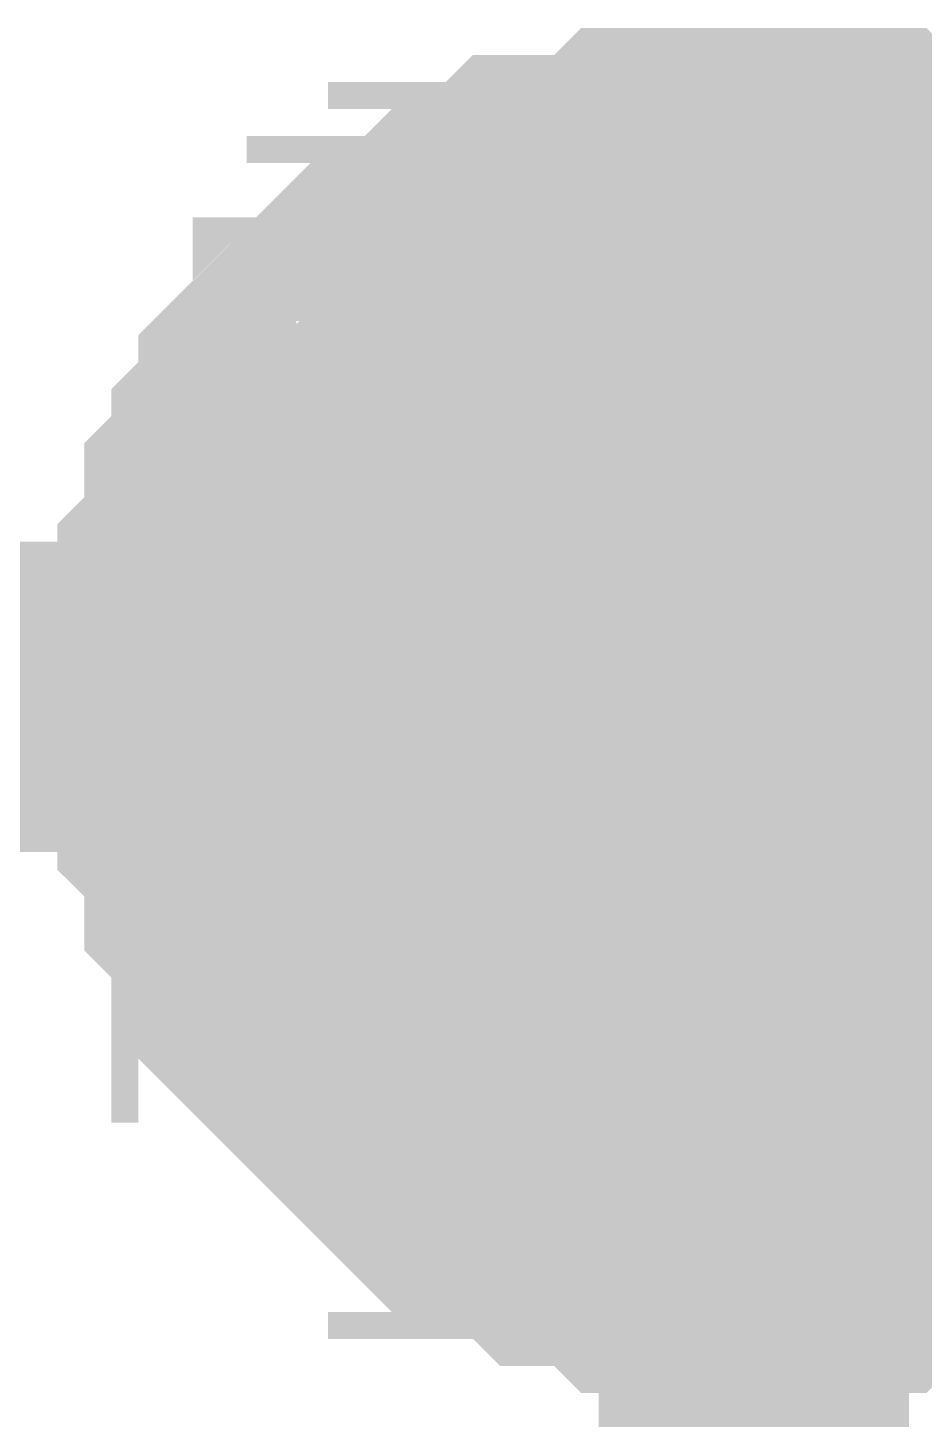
# Model space of a CAD drawing. Header units: inches. Extents: x 0 to 841, y 0 to 594.
# Drawn here: x 759.319 to 760.184, y 241.794 to 243.138 of the extents above; entities that cross this region are included whole.
import ezdxf

# ---------------------------------------------------------------- set-up
doc = ezdxf.new("R2010")
doc.units = ezdxf.units.IN
doc.layers.add('Sheet', color=255, linetype='Continuous')

msp = doc.modelspace()

# ---------------------------------------------------------------- linework, layer by layer
at = {"layer": 'Sheet'}
for points in [[(759.4974, 242.4916, 0.2997, 0.2997, 0), (759.4974, 242.5178, 0.2997, 0.2997, 0), (759.4974, 242.5439, 0.2997, 0.2997, 0), (759.4974, 242.57, 0.2997, 0.2997, 0), (759.4974, 242.5962, 0.2997, 0.2997, 0), (759.5236, 242.6223, 0.2997, 0.2997, 0), (759.5236, 242.6484, 0.2997, 0.2997, 0), (759.5236, 242.6746, 0.2997, 0.2997, 0), (759.5497, 242.7007, 0.2997, 0.2997, 0), (759.5497, 242.7007, 0.2997, 0.2997, 0), (759.5497, 242.7268, 0.2997, 0.2997, 0), (759.5758, 242.7529, 0.2997, 0.2997, 0), (759.5758, 242.7791, 0.2997, 0.2997, 0), (759.6019, 242.8052, 0.2997, 0.2997, 0), (759.6281, 242.8052, 0.2997, 0.2997, 0), (759.6281, 242.8313, 0.2997, 0.2997, 0), (759.6542, 242.8575, 0.2997, 0.2997, 0), (759.6803, 242.8575, 0.2997, 0.2997, 0), (759.6803, 242.8836, 0.2997, 0.2997, 0), (759.7065, 242.8836, 0.2997, 0.2997, 0), (759.7326, 242.9097, 0.2997, 0.2997, 0), (759.7587, 242.9097, 0.2997, 0.2997, 0), (759.7587, 242.9359, 0.2997, 0.2997, 0), (759.7849, 242.9359, 0.2997, 0.2997, 0), (759.811, 242.962, 0.2997, 0.2997, 0), (759.8371, 242.962, 0.2997, 0.2997, 0), (759.8633, 242.962, 0.2997, 0.2997, 0), (759.8894, 242.962, 0.2997, 0.2997, 0), (759.9155, 242.9881, 0.2997, 0.2997, 0), (759.9416, 242.9881, 0.2997, 0.2997, 0), (759.9678, 242.9881, 0.2997, 0.2997, 0), (759.9939, 242.9881, 0.2997, 0.2997, 0), (760.02, 242.9881, 0.2997, 0.2997, 0)], [(759.4974, 242.4916, 0.2997, 0.2997, 0), (759.4974, 242.5178, 0.2997, 0.2997, 0), (759.4974, 242.5439, 0.2997, 0.2997, 0), (759.4974, 242.57, 0.2997, 0.2997, 0), (759.4974, 242.5962, 0.2997, 0.2997, 0), (759.5236, 242.6223, 0.2997, 0.2997, 0), (759.5236, 242.6484, 0.2997, 0.2997, 0), (759.5236, 242.6746, 0.2997, 0.2997, 0), (759.5497, 242.7007, 0.2997, 0.2997, 0), (759.5497, 242.7007, 0.2997, 0.2997, 0), (759.5497, 242.7268, 0.2997, 0.2997, 0), (759.5758, 242.7529, 0.2997, 0.2997, 0), (759.5758, 242.7791, 0.2997, 0.2997, 0), (759.6019, 242.8052, 0.2997, 0.2997, 0), (759.6281, 242.8052, 0.2997, 0.2997, 0), (759.6281, 242.8313, 0.2997, 0.2997, 0), (759.6542, 242.8575, 0.2997, 0.2997, 0), (759.6803, 242.8575, 0.2997, 0.2997, 0), (759.6803, 242.8836, 0.2997, 0.2997, 0), (759.7065, 242.8836, 0.2997, 0.2997, 0), (759.7326, 242.9097, 0.2997, 0.2997, 0), (759.7587, 242.9097, 0.2997, 0.2997, 0), (759.7587, 242.9359, 0.2997, 0.2997, 0), (759.7849, 242.9359, 0.2997, 0.2997, 0), (759.811, 242.962, 0.2997, 0.2997, 0), (759.8371, 242.962, 0.2997, 0.2997, 0), (759.8633, 242.962, 0.2997, 0.2997, 0), (759.8894, 242.962, 0.2997, 0.2997, 0), (759.9155, 242.9881, 0.2997, 0.2997, 0), (759.9416, 242.9881, 0.2997, 0.2997, 0), (759.9678, 242.9881, 0.2997, 0.2997, 0), (759.9939, 242.9881, 0.2997, 0.2997, 0), (760.02, 242.9881, 0.2997, 0.2997, 0)], [(759.4974, 242.4916, 0.2997, 0.2997, 0), (759.4974, 242.5178, 0.2997, 0.2997, 0), (759.4974, 242.5439, 0.2997, 0.2997, 0), (759.4974, 242.57, 0.2997, 0.2997, 0), (759.4974, 242.5962, 0.2997, 0.2997, 0), (759.5236, 242.6223, 0.2997, 0.2997, 0), (759.5236, 242.6484, 0.2997, 0.2997, 0), (759.5236, 242.6746, 0.2997, 0.2997, 0), (759.5497, 242.7007, 0.2997, 0.2997, 0), (759.5497, 242.7007, 0.2997, 0.2997, 0), (759.5497, 242.7268, 0.2997, 0.2997, 0), (759.5758, 242.7529, 0.2997, 0.2997, 0), (759.5758, 242.7791, 0.2997, 0.2997, 0), (759.6019, 242.8052, 0.2997, 0.2997, 0), (759.6281, 242.8052, 0.2997, 0.2997, 0), (759.6281, 242.8313, 0.2997, 0.2997, 0), (759.6542, 242.8575, 0.2997, 0.2997, 0), (759.6803, 242.8575, 0.2997, 0.2997, 0), (759.6803, 242.8836, 0.2997, 0.2997, 0), (759.7065, 242.8836, 0.2997, 0.2997, 0), (759.7326, 242.9097, 0.2997, 0.2997, 0), (759.7587, 242.9097, 0.2997, 0.2997, 0), (759.7587, 242.9359, 0.2997, 0.2997, 0), (759.7849, 242.9359, 0.2997, 0.2997, 0), (759.811, 242.962, 0.2997, 0.2997, 0), (759.8371, 242.962, 0.2997, 0.2997, 0), (759.8633, 242.962, 0.2997, 0.2997, 0), (759.8894, 242.962, 0.2997, 0.2997, 0), (759.9155, 242.9881, 0.2997, 0.2997, 0), (759.9416, 242.9881, 0.2997, 0.2997, 0), (759.9678, 242.9881, 0.2997, 0.2997, 0), (759.9939, 242.9881, 0.2997, 0.2997, 0), (760.02, 242.9881, 0.2997, 0.2997, 0)], [(759.4974, 242.4916, 0.2997, 0.2997, 0), (759.4974, 242.5178, 0.2997, 0.2997, 0), (759.4974, 242.5439, 0.2997, 0.2997, 0), (759.4974, 242.57, 0.2997, 0.2997, 0), (759.4974, 242.5962, 0.2997, 0.2997, 0), (759.5236, 242.6223, 0.2997, 0.2997, 0), (759.5236, 242.6484, 0.2997, 0.2997, 0), (759.5236, 242.6746, 0.2997, 0.2997, 0), (759.5497, 242.7007, 0.2997, 0.2997, 0), (759.5497, 242.7007, 0.2997, 0.2997, 0), (759.5497, 242.7268, 0.2997, 0.2997, 0), (759.5758, 242.7529, 0.2997, 0.2997, 0), (759.5758, 242.7791, 0.2997, 0.2997, 0), (759.6019, 242.8052, 0.2997, 0.2997, 0), (759.6281, 242.8052, 0.2997, 0.2997, 0), (759.6281, 242.8313, 0.2997, 0.2997, 0), (759.6542, 242.8575, 0.2997, 0.2997, 0), (759.6803, 242.8575, 0.2997, 0.2997, 0), (759.6803, 242.8836, 0.2997, 0.2997, 0), (759.7065, 242.8836, 0.2997, 0.2997, 0), (759.7326, 242.9097, 0.2997, 0.2997, 0), (759.7587, 242.9097, 0.2997, 0.2997, 0), (759.7587, 242.9359, 0.2997, 0.2997, 0), (759.7849, 242.9359, 0.2997, 0.2997, 0), (759.811, 242.962, 0.2997, 0.2997, 0), (759.8371, 242.962, 0.2997, 0.2997, 0), (759.8633, 242.962, 0.2997, 0.2997, 0), (759.8894, 242.962, 0.2997, 0.2997, 0), (759.9155, 242.9881, 0.2997, 0.2997, 0), (759.9416, 242.9881, 0.2997, 0.2997, 0), (759.9678, 242.9881, 0.2997, 0.2997, 0), (759.9939, 242.9881, 0.2997, 0.2997, 0), (760.02, 242.9881, 0.2997, 0.2997, 0)], [(759.4974, 242.4916, 0.2997, 0.2997, 0), (759.4974, 242.5178, 0.2997, 0.2997, 0), (759.4974, 242.5439, 0.2997, 0.2997, 0), (759.4974, 242.57, 0.2997, 0.2997, 0), (759.4974, 242.5962, 0.2997, 0.2997, 0), (759.5236, 242.6223, 0.2997, 0.2997, 0), (759.5236, 242.6484, 0.2997, 0.2997, 0), (759.5236, 242.6746, 0.2997, 0.2997, 0), (759.5497, 242.7007, 0.2997, 0.2997, 0), (759.5497, 242.7007, 0.2997, 0.2997, 0), (759.5497, 242.7268, 0.2997, 0.2997, 0), (759.5758, 242.7529, 0.2997, 0.2997, 0), (759.5758, 242.7791, 0.2997, 0.2997, 0), (759.6019, 242.8052, 0.2997, 0.2997, 0), (759.6281, 242.8052, 0.2997, 0.2997, 0), (759.6281, 242.8313, 0.2997, 0.2997, 0), (759.6542, 242.8575, 0.2997, 0.2997, 0), (759.6803, 242.8575, 0.2997, 0.2997, 0), (759.6803, 242.8836, 0.2997, 0.2997, 0), (759.7065, 242.8836, 0.2997, 0.2997, 0), (759.7326, 242.9097, 0.2997, 0.2997, 0), (759.7587, 242.9097, 0.2997, 0.2997, 0), (759.7587, 242.9359, 0.2997, 0.2997, 0), (759.7849, 242.9359, 0.2997, 0.2997, 0), (759.811, 242.962, 0.2997, 0.2997, 0), (759.8371, 242.962, 0.2997, 0.2997, 0), (759.8633, 242.962, 0.2997, 0.2997, 0), (759.8894, 242.962, 0.2997, 0.2997, 0), (759.9155, 242.9881, 0.2997, 0.2997, 0), (759.9416, 242.9881, 0.2997, 0.2997, 0), (759.9678, 242.9881, 0.2997, 0.2997, 0), (759.9939, 242.9881, 0.2997, 0.2997, 0), (760.02, 242.9881, 0.2997, 0.2997, 0)], [(760.02, 242.9881, 0.2997, 0.2997, 0), (760.02, 242.9881, 0.2997, 0.2997, 0)], [(760.02, 242.9881, 0.2997, 0.2997, 0), (760.0462, 242.9881, 0.2997, 0.2997, 0), (760.0723, 242.9881, 0.2997, 0.2997, 0), (760.0984, 242.9881, 0.2997, 0.2997, 0), (760.1246, 242.9881, 0.2997, 0.2997, 0), (760.1507, 242.962, 0.2997, 0.2997, 0), (760.1507, 242.962, 0.2997, 0.2997, 0), (760.1768, 242.962, 0.2997, 0.2997, 0), (760.203, 242.962, 0.2997, 0.2997, 0), (760.2291, 242.9359, 0.2997, 0.2997, 0), (760.2552, 242.9359, 0.2997, 0.2997, 0), (760.2814, 242.9097, 0.2997, 0.2997, 0), (760.2814, 242.9097, 0.2997, 0.2997, 0), (760.3075, 242.8836, 0.2997, 0.2997, 0), (760.3336, 242.8836, 0.2997, 0.2997, 0), (760.3597, 242.8575, 0.2997, 0.2997, 0)], [(760.02, 242.9881, 0.2997, 0.2997, 0), (760.02, 242.9881, 0.2997, 0.2997, 0)], [(760.02, 242.9881, 0.2997, 0.2997, 0), (760.0462, 242.9881, 0.2997, 0.2997, 0), (760.0723, 242.9881, 0.2997, 0.2997, 0), (760.0984, 242.9881, 0.2997, 0.2997, 0), (760.1246, 242.9881, 0.2997, 0.2997, 0), (760.1507, 242.962, 0.2997, 0.2997, 0), (760.1507, 242.962, 0.2997, 0.2997, 0), (760.1768, 242.962, 0.2997, 0.2997, 0), (760.203, 242.962, 0.2997, 0.2997, 0), (760.2291, 242.9359, 0.2997, 0.2997, 0), (760.2552, 242.9359, 0.2997, 0.2997, 0), (760.2814, 242.9097, 0.2997, 0.2997, 0), (760.2814, 242.9097, 0.2997, 0.2997, 0), (760.3075, 242.8836, 0.2997, 0.2997, 0), (760.3336, 242.8836, 0.2997, 0.2997, 0), (760.3597, 242.8575, 0.2997, 0.2997, 0)], [(760.02, 242.9881, 0.2997, 0.2997, 0), (760.02, 242.9881, 0.2997, 0.2997, 0)], [(760.02, 242.9881, 0.2997, 0.2997, 0), (760.0462, 242.9881, 0.2997, 0.2997, 0), (760.0723, 242.9881, 0.2997, 0.2997, 0), (760.0984, 242.9881, 0.2997, 0.2997, 0), (760.1246, 242.9881, 0.2997, 0.2997, 0), (760.1507, 242.962, 0.2997, 0.2997, 0), (760.1507, 242.962, 0.2997, 0.2997, 0), (760.1768, 242.962, 0.2997, 0.2997, 0), (760.203, 242.962, 0.2997, 0.2997, 0), (760.2291, 242.9359, 0.2997, 0.2997, 0), (760.2552, 242.9359, 0.2997, 0.2997, 0), (760.2814, 242.9097, 0.2997, 0.2997, 0), (760.2814, 242.9097, 0.2997, 0.2997, 0), (760.3075, 242.8836, 0.2997, 0.2997, 0), (760.3336, 242.8836, 0.2997, 0.2997, 0), (760.3597, 242.8575, 0.2997, 0.2997, 0)], [(760.02, 242.9881, 0.2997, 0.2997, 0), (760.02, 242.9881, 0.2997, 0.2997, 0)], [(760.02, 242.9881, 0.2997, 0.2997, 0), (760.0462, 242.9881, 0.2997, 0.2997, 0), (760.0723, 242.9881, 0.2997, 0.2997, 0), (760.0984, 242.9881, 0.2997, 0.2997, 0), (760.1246, 242.9881, 0.2997, 0.2997, 0), (760.1507, 242.962, 0.2997, 0.2997, 0), (760.1507, 242.962, 0.2997, 0.2997, 0), (760.1768, 242.962, 0.2997, 0.2997, 0), (760.203, 242.962, 0.2997, 0.2997, 0), (760.2291, 242.9359, 0.2997, 0.2997, 0), (760.2552, 242.9359, 0.2997, 0.2997, 0), (760.2814, 242.9097, 0.2997, 0.2997, 0), (760.2814, 242.9097, 0.2997, 0.2997, 0), (760.3075, 242.8836, 0.2997, 0.2997, 0), (760.3336, 242.8836, 0.2997, 0.2997, 0), (760.3597, 242.8575, 0.2997, 0.2997, 0)], [(760.02, 242.9881, 0.2997, 0.2997, 0), (760.02, 242.9881, 0.2997, 0.2997, 0)], [(760.02, 242.9881, 0.2997, 0.2997, 0), (760.0462, 242.9881, 0.2997, 0.2997, 0), (760.0723, 242.9881, 0.2997, 0.2997, 0), (760.0984, 242.9881, 0.2997, 0.2997, 0), (760.1246, 242.9881, 0.2997, 0.2997, 0), (760.1507, 242.962, 0.2997, 0.2997, 0), (760.1507, 242.962, 0.2997, 0.2997, 0), (760.1768, 242.962, 0.2997, 0.2997, 0), (760.203, 242.962, 0.2997, 0.2997, 0), (760.2291, 242.9359, 0.2997, 0.2997, 0), (760.2552, 242.9359, 0.2997, 0.2997, 0), (760.2814, 242.9097, 0.2997, 0.2997, 0), (760.2814, 242.9097, 0.2997, 0.2997, 0), (760.3075, 242.8836, 0.2997, 0.2997, 0), (760.3336, 242.8836, 0.2997, 0.2997, 0), (760.3597, 242.8575, 0.2997, 0.2997, 0)], [(759.4974, 242.4916, 0.0991, 0.0991, 0), (759.4974, 242.5178, 0.0991, 0.0991, 0), (759.4974, 242.5439, 0.0991, 0.0991, 0), (759.4974, 242.57, 0.0991, 0.0991, 0), (759.4974, 242.5962, 0.0991, 0.0991, 0), (759.5236, 242.6223, 0.0991, 0.0991, 0), (759.5236, 242.6484, 0.0991, 0.0991, 0), (759.5236, 242.6746, 0.0991, 0.0991, 0), (759.5497, 242.7007, 0.0991, 0.0991, 0), (759.5497, 242.7007, 0.0991, 0.0991, 0), (759.5497, 242.7268, 0.0991, 0.0991, 0), (759.5758, 242.7529, 0.0991, 0.0991, 0), (759.5758, 242.7791, 0.0991, 0.0991, 0), (759.6019, 242.8052, 0.0991, 0.0991, 0), (759.6281, 242.8052, 0.0991, 0.0991, 0), (759.6281, 242.8313, 0.0991, 0.0991, 0), (759.6542, 242.8575, 0.0991, 0.0991, 0), (759.6803, 242.8575, 0.0991, 0.0991, 0), (759.6803, 242.8836, 0.0991, 0.0991, 0), (759.7065, 242.8836, 0.0991, 0.0991, 0), (759.7326, 242.9097, 0.0991, 0.0991, 0), (759.7587, 242.9097, 0.0991, 0.0991, 0), (759.7587, 242.9359, 0.0991, 0.0991, 0), (759.7849, 242.9359, 0.0991, 0.0991, 0), (759.811, 242.962, 0.0991, 0.0991, 0), (759.8371, 242.962, 0.0991, 0.0991, 0), (759.8633, 242.962, 0.0991, 0.0991, 0), (759.8894, 242.962, 0.0991, 0.0991, 0), (759.9155, 242.9881, 0.0991, 0.0991, 0), (759.9416, 242.9881, 0.0991, 0.0991, 0), (759.9678, 242.9881, 0.0991, 0.0991, 0), (759.9939, 242.9881, 0.0991, 0.0991, 0), (760.02, 242.9881, 0.0991, 0.0991, 0)], [(759.4974, 242.4916, 0.0991, 0.0991, 0), (759.4974, 242.5178, 0.0991, 0.0991, 0), (759.4974, 242.5439, 0.0991, 0.0991, 0), (759.4974, 242.57, 0.0991, 0.0991, 0), (759.4974, 242.5962, 0.0991, 0.0991, 0), (759.5236, 242.6223, 0.0991, 0.0991, 0), (759.5236, 242.6484, 0.0991, 0.0991, 0), (759.5236, 242.6746, 0.0991, 0.0991, 0), (759.5497, 242.7007, 0.0991, 0.0991, 0), (759.5497, 242.7007, 0.0991, 0.0991, 0), (759.5497, 242.7268, 0.0991, 0.0991, 0), (759.5758, 242.7529, 0.0991, 0.0991, 0), (759.5758, 242.7791, 0.0991, 0.0991, 0), (759.6019, 242.8052, 0.0991, 0.0991, 0), (759.6281, 242.8052, 0.0991, 0.0991, 0), (759.6281, 242.8313, 0.0991, 0.0991, 0), (759.6542, 242.8575, 0.0991, 0.0991, 0), (759.6803, 242.8575, 0.0991, 0.0991, 0), (759.6803, 242.8836, 0.0991, 0.0991, 0), (759.7065, 242.8836, 0.0991, 0.0991, 0), (759.7326, 242.9097, 0.0991, 0.0991, 0), (759.7587, 242.9097, 0.0991, 0.0991, 0), (759.7587, 242.9359, 0.0991, 0.0991, 0), (759.7849, 242.9359, 0.0991, 0.0991, 0), (759.811, 242.962, 0.0991, 0.0991, 0), (759.8371, 242.962, 0.0991, 0.0991, 0), (759.8633, 242.962, 0.0991, 0.0991, 0), (759.8894, 242.962, 0.0991, 0.0991, 0), (759.9155, 242.9881, 0.0991, 0.0991, 0), (759.9416, 242.9881, 0.0991, 0.0991, 0), (759.9678, 242.9881, 0.0991, 0.0991, 0), (759.9939, 242.9881, 0.0991, 0.0991, 0), (760.02, 242.9881, 0.0991, 0.0991, 0)], [(759.4974, 242.4916, 0.0991, 0.0991, 0), (759.4974, 242.5178, 0.0991, 0.0991, 0), (759.4974, 242.5439, 0.0991, 0.0991, 0), (759.4974, 242.57, 0.0991, 0.0991, 0), (759.4974, 242.5962, 0.0991, 0.0991, 0), (759.5236, 242.6223, 0.0991, 0.0991, 0), (759.5236, 242.6484, 0.0991, 0.0991, 0), (759.5236, 242.6746, 0.0991, 0.0991, 0), (759.5497, 242.7007, 0.0991, 0.0991, 0), (759.5497, 242.7007, 0.0991, 0.0991, 0), (759.5497, 242.7268, 0.0991, 0.0991, 0), (759.5758, 242.7529, 0.0991, 0.0991, 0), (759.5758, 242.7791, 0.0991, 0.0991, 0), (759.6019, 242.8052, 0.0991, 0.0991, 0), (759.6281, 242.8052, 0.0991, 0.0991, 0), (759.6281, 242.8313, 0.0991, 0.0991, 0), (759.6542, 242.8575, 0.0991, 0.0991, 0), (759.6803, 242.8575, 0.0991, 0.0991, 0), (759.6803, 242.8836, 0.0991, 0.0991, 0), (759.7065, 242.8836, 0.0991, 0.0991, 0), (759.7326, 242.9097, 0.0991, 0.0991, 0), (759.7587, 242.9097, 0.0991, 0.0991, 0), (759.7587, 242.9359, 0.0991, 0.0991, 0), (759.7849, 242.9359, 0.0991, 0.0991, 0), (759.811, 242.962, 0.0991, 0.0991, 0), (759.8371, 242.962, 0.0991, 0.0991, 0), (759.8633, 242.962, 0.0991, 0.0991, 0), (759.8894, 242.962, 0.0991, 0.0991, 0), (759.9155, 242.9881, 0.0991, 0.0991, 0), (759.9416, 242.9881, 0.0991, 0.0991, 0), (759.9678, 242.9881, 0.0991, 0.0991, 0), (759.9939, 242.9881, 0.0991, 0.0991, 0), (760.02, 242.9881, 0.0991, 0.0991, 0)], [(759.4974, 242.4916, 0.0991, 0.0991, 0), (759.4974, 242.5178, 0.0991, 0.0991, 0), (759.4974, 242.5439, 0.0991, 0.0991, 0), (759.4974, 242.57, 0.0991, 0.0991, 0), (759.4974, 242.5962, 0.0991, 0.0991, 0), (759.5236, 242.6223, 0.0991, 0.0991, 0), (759.5236, 242.6484, 0.0991, 0.0991, 0), (759.5236, 242.6746, 0.0991, 0.0991, 0), (759.5497, 242.7007, 0.0991, 0.0991, 0), (759.5497, 242.7007, 0.0991, 0.0991, 0), (759.5497, 242.7268, 0.0991, 0.0991, 0), (759.5758, 242.7529, 0.0991, 0.0991, 0), (759.5758, 242.7791, 0.0991, 0.0991, 0), (759.6019, 242.8052, 0.0991, 0.0991, 0), (759.6281, 242.8052, 0.0991, 0.0991, 0), (759.6281, 242.8313, 0.0991, 0.0991, 0), (759.6542, 242.8575, 0.0991, 0.0991, 0), (759.6803, 242.8575, 0.0991, 0.0991, 0), (759.6803, 242.8836, 0.0991, 0.0991, 0), (759.7065, 242.8836, 0.0991, 0.0991, 0), (759.7326, 242.9097, 0.0991, 0.0991, 0), (759.7587, 242.9097, 0.0991, 0.0991, 0), (759.7587, 242.9359, 0.0991, 0.0991, 0), (759.7849, 242.9359, 0.0991, 0.0991, 0), (759.811, 242.962, 0.0991, 0.0991, 0), (759.8371, 242.962, 0.0991, 0.0991, 0), (759.8633, 242.962, 0.0991, 0.0991, 0), (759.8894, 242.962, 0.0991, 0.0991, 0), (759.9155, 242.9881, 0.0991, 0.0991, 0), (759.9416, 242.9881, 0.0991, 0.0991, 0), (759.9678, 242.9881, 0.0991, 0.0991, 0), (759.9939, 242.9881, 0.0991, 0.0991, 0), (760.02, 242.9881, 0.0991, 0.0991, 0)], [(759.4974, 242.4916, 0.0991, 0.0991, 0), (759.4974, 242.5178, 0.0991, 0.0991, 0), (759.4974, 242.5439, 0.0991, 0.0991, 0), (759.4974, 242.57, 0.0991, 0.0991, 0), (759.4974, 242.5962, 0.0991, 0.0991, 0), (759.5236, 242.6223, 0.0991, 0.0991, 0), (759.5236, 242.6484, 0.0991, 0.0991, 0), (759.5236, 242.6746, 0.0991, 0.0991, 0), (759.5497, 242.7007, 0.0991, 0.0991, 0), (759.5497, 242.7007, 0.0991, 0.0991, 0), (759.5497, 242.7268, 0.0991, 0.0991, 0), (759.5758, 242.7529, 0.0991, 0.0991, 0), (759.5758, 242.7791, 0.0991, 0.0991, 0), (759.6019, 242.8052, 0.0991, 0.0991, 0), (759.6281, 242.8052, 0.0991, 0.0991, 0), (759.6281, 242.8313, 0.0991, 0.0991, 0), (759.6542, 242.8575, 0.0991, 0.0991, 0), (759.6803, 242.8575, 0.0991, 0.0991, 0), (759.6803, 242.8836, 0.0991, 0.0991, 0), (759.7065, 242.8836, 0.0991, 0.0991, 0), (759.7326, 242.9097, 0.0991, 0.0991, 0), (759.7587, 242.9097, 0.0991, 0.0991, 0), (759.7587, 242.9359, 0.0991, 0.0991, 0), (759.7849, 242.9359, 0.0991, 0.0991, 0), (759.811, 242.962, 0.0991, 0.0991, 0), (759.8371, 242.962, 0.0991, 0.0991, 0), (759.8633, 242.962, 0.0991, 0.0991, 0), (759.8894, 242.962, 0.0991, 0.0991, 0), (759.9155, 242.9881, 0.0991, 0.0991, 0), (759.9416, 242.9881, 0.0991, 0.0991, 0), (759.9678, 242.9881, 0.0991, 0.0991, 0), (759.9939, 242.9881, 0.0991, 0.0991, 0), (760.02, 242.9881, 0.0991, 0.0991, 0)], [(760.02, 242.9881, 0.0991, 0.0991, 0), (760.02, 242.9881, 0.0991, 0.0991, 0)], [(760.02, 242.9881, 0.0991, 0.0991, 0), (760.0462, 242.9881, 0.0991, 0.0991, 0), (760.0723, 242.9881, 0.0991, 0.0991, 0), (760.0984, 242.9881, 0.0991, 0.0991, 0), (760.1246, 242.9881, 0.0991, 0.0991, 0), (760.1507, 242.962, 0.0991, 0.0991, 0), (760.1507, 242.962, 0.0991, 0.0991, 0), (760.1768, 242.962, 0.0991, 0.0991, 0), (760.203, 242.962, 0.0991, 0.0991, 0), (760.2291, 242.9359, 0.0991, 0.0991, 0), (760.2552, 242.9359, 0.0991, 0.0991, 0)], [(760.02, 242.9881, 0.0991, 0.0991, 0), (760.02, 242.9881, 0.0991, 0.0991, 0)], [(760.02, 242.9881, 0.0991, 0.0991, 0), (760.0462, 242.9881, 0.0991, 0.0991, 0), (760.0723, 242.9881, 0.0991, 0.0991, 0), (760.0984, 242.9881, 0.0991, 0.0991, 0), (760.1246, 242.9881, 0.0991, 0.0991, 0), (760.1507, 242.962, 0.0991, 0.0991, 0), (760.1507, 242.962, 0.0991, 0.0991, 0), (760.1768, 242.962, 0.0991, 0.0991, 0), (760.203, 242.962, 0.0991, 0.0991, 0), (760.2291, 242.9359, 0.0991, 0.0991, 0), (760.2552, 242.9359, 0.0991, 0.0991, 0)], [(760.02, 242.9881, 0.0991, 0.0991, 0), (760.02, 242.9881, 0.0991, 0.0991, 0)], [(760.02, 242.9881, 0.0991, 0.0991, 0), (760.0462, 242.9881, 0.0991, 0.0991, 0), (760.0723, 242.9881, 0.0991, 0.0991, 0), (760.0984, 242.9881, 0.0991, 0.0991, 0), (760.1246, 242.9881, 0.0991, 0.0991, 0), (760.1507, 242.962, 0.0991, 0.0991, 0), (760.1507, 242.962, 0.0991, 0.0991, 0), (760.1768, 242.962, 0.0991, 0.0991, 0), (760.203, 242.962, 0.0991, 0.0991, 0), (760.2291, 242.9359, 0.0991, 0.0991, 0), (760.2552, 242.9359, 0.0991, 0.0991, 0)], [(760.02, 242.9881, 0.0991, 0.0991, 0), (760.02, 242.9881, 0.0991, 0.0991, 0)], [(760.02, 242.9881, 0.0991, 0.0991, 0), (760.0462, 242.9881, 0.0991, 0.0991, 0), (760.0723, 242.9881, 0.0991, 0.0991, 0), (760.0984, 242.9881, 0.0991, 0.0991, 0), (760.1246, 242.9881, 0.0991, 0.0991, 0), (760.1507, 242.962, 0.0991, 0.0991, 0), (760.1507, 242.962, 0.0991, 0.0991, 0), (760.1768, 242.962, 0.0991, 0.0991, 0), (760.203, 242.962, 0.0991, 0.0991, 0), (760.2291, 242.9359, 0.0991, 0.0991, 0), (760.2552, 242.9359, 0.0991, 0.0991, 0)], [(760.02, 242.9881, 0.0991, 0.0991, 0), (760.02, 242.9881, 0.0991, 0.0991, 0)], [(760.02, 242.9881, 0.0991, 0.0991, 0), (760.0462, 242.9881, 0.0991, 0.0991, 0), (760.0723, 242.9881, 0.0991, 0.0991, 0), (760.0984, 242.9881, 0.0991, 0.0991, 0), (760.1246, 242.9881, 0.0991, 0.0991, 0), (760.1507, 242.962, 0.0991, 0.0991, 0), (760.1507, 242.962, 0.0991, 0.0991, 0), (760.1768, 242.962, 0.0991, 0.0991, 0), (760.203, 242.962, 0.0991, 0.0991, 0), (760.2291, 242.9359, 0.0991, 0.0991, 0), (760.2552, 242.9359, 0.0991, 0.0991, 0)], [(740.0037, 242.4916, 0.2997, 0.2997, 0), (750.0119, 242.4916, 0.2997, 0.2997, 0), (760.02, 242.4916, 0.2997, 0.2997, 0), (767.5196, 242.4916, 0.2997, 0.2997, 0)], [(760.02, 241.969, 0.2997, 0.2997, 0), (759.9939, 241.969, 0.2997, 0.2997, 0), (759.9678, 241.969, 0.2997, 0.2997, 0), (759.9416, 241.969, 0.2997, 0.2997, 0), (759.9155, 241.969, 0.2997, 0.2997, 0), (759.8894, 241.9952, 0.2997, 0.2997, 0), (759.8633, 241.9952, 0.2997, 0.2997, 0), (759.8371, 241.9952, 0.2997, 0.2997, 0), (759.811, 242.0213, 0.2997, 0.2997, 0), (759.7849, 242.0213, 0.2997, 0.2997, 0), (759.7587, 242.0213, 0.2997, 0.2997, 0), (759.7587, 242.0474, 0.2997, 0.2997, 0), (759.7326, 242.0474, 0.2997, 0.2997, 0), (759.7065, 242.0736, 0.2997, 0.2997, 0), (759.6803, 242.0997, 0.2997, 0.2997, 0), (759.6803, 242.0997, 0.2997, 0.2997, 0), (759.6542, 242.1258, 0.2997, 0.2997, 0), (759.6281, 242.1519, 0.2997, 0.2997, 0), (759.6281, 242.1519, 0.2997, 0.2997, 0), (759.6019, 242.1781, 0.2997, 0.2997, 0), (759.5758, 242.2042, 0.2997, 0.2997, 0), (759.5758, 242.2303, 0.2997, 0.2997, 0), (759.5497, 242.2303, 0.2997, 0.2997, 0), (759.5497, 242.2565, 0.2997, 0.2997, 0), (759.5497, 242.2826, 0.2997, 0.2997, 0), (759.5236, 242.3087, 0.2997, 0.2997, 0), (759.5236, 242.3349, 0.2997, 0.2997, 0), (759.5236, 242.361, 0.2997, 0.2997, 0), (759.4974, 242.3871, 0.2997, 0.2997, 0), (759.4974, 242.4133, 0.2997, 0.2997, 0), (759.4974, 242.4394, 0.2997, 0.2997, 0), (759.4974, 242.4655, 0.2997, 0.2997, 0), (759.4974, 242.4916, 0.2997, 0.2997, 0)], [(759.4974, 242.4916, 0.2997, 0.2997, 0), (759.4974, 242.4916, 0.2997, 0.2997, 0)], [(760.02, 241.969, 0.2997, 0.2997, 0), (759.9939, 241.969, 0.2997, 0.2997, 0), (759.9678, 241.969, 0.2997, 0.2997, 0), (759.9416, 241.969, 0.2997, 0.2997, 0), (759.9155, 241.969, 0.2997, 0.2997, 0), (759.8894, 241.9952, 0.2997, 0.2997, 0), (759.8633, 241.9952, 0.2997, 0.2997, 0), (759.8371, 241.9952, 0.2997, 0.2997, 0), (759.811, 242.0213, 0.2997, 0.2997, 0), (759.7849, 242.0213, 0.2997, 0.2997, 0), (759.7587, 242.0213, 0.2997, 0.2997, 0), (759.7587, 242.0474, 0.2997, 0.2997, 0), (759.7326, 242.0474, 0.2997, 0.2997, 0), (759.7065, 242.0736, 0.2997, 0.2997, 0), (759.6803, 242.0997, 0.2997, 0.2997, 0), (759.6803, 242.0997, 0.2997, 0.2997, 0), (759.6542, 242.1258, 0.2997, 0.2997, 0), (759.6281, 242.1519, 0.2997, 0.2997, 0), (759.6281, 242.1519, 0.2997, 0.2997, 0), (759.6019, 242.1781, 0.2997, 0.2997, 0), (759.5758, 242.2042, 0.2997, 0.2997, 0), (759.5758, 242.2303, 0.2997, 0.2997, 0), (759.5497, 242.2303, 0.2997, 0.2997, 0), (759.5497, 242.2565, 0.2997, 0.2997, 0), (759.5497, 242.2826, 0.2997, 0.2997, 0), (759.5236, 242.3087, 0.2997, 0.2997, 0), (759.5236, 242.3349, 0.2997, 0.2997, 0), (759.5236, 242.361, 0.2997, 0.2997, 0), (759.4974, 242.3871, 0.2997, 0.2997, 0), (759.4974, 242.4133, 0.2997, 0.2997, 0), (759.4974, 242.4394, 0.2997, 0.2997, 0), (759.4974, 242.4655, 0.2997, 0.2997, 0), (759.4974, 242.4916, 0.2997, 0.2997, 0)], [(759.4974, 242.4916, 0.2997, 0.2997, 0), (759.4974, 242.4916, 0.2997, 0.2997, 0)], [(760.02, 241.969, 0.2997, 0.2997, 0), (759.9939, 241.969, 0.2997, 0.2997, 0), (759.9678, 241.969, 0.2997, 0.2997, 0), (759.9416, 241.969, 0.2997, 0.2997, 0), (759.9155, 241.969, 0.2997, 0.2997, 0), (759.8894, 241.9952, 0.2997, 0.2997, 0), (759.8633, 241.9952, 0.2997, 0.2997, 0), (759.8371, 241.9952, 0.2997, 0.2997, 0), (759.811, 242.0213, 0.2997, 0.2997, 0), (759.7849, 242.0213, 0.2997, 0.2997, 0), (759.7587, 242.0213, 0.2997, 0.2997, 0), (759.7587, 242.0474, 0.2997, 0.2997, 0), (759.7326, 242.0474, 0.2997, 0.2997, 0), (759.7065, 242.0736, 0.2997, 0.2997, 0), (759.6803, 242.0997, 0.2997, 0.2997, 0), (759.6803, 242.0997, 0.2997, 0.2997, 0), (759.6542, 242.1258, 0.2997, 0.2997, 0), (759.6281, 242.1519, 0.2997, 0.2997, 0), (759.6281, 242.1519, 0.2997, 0.2997, 0), (759.6019, 242.1781, 0.2997, 0.2997, 0), (759.5758, 242.2042, 0.2997, 0.2997, 0), (759.5758, 242.2303, 0.2997, 0.2997, 0), (759.5497, 242.2303, 0.2997, 0.2997, 0), (759.5497, 242.2565, 0.2997, 0.2997, 0), (759.5497, 242.2826, 0.2997, 0.2997, 0), (759.5236, 242.3087, 0.2997, 0.2997, 0), (759.5236, 242.3349, 0.2997, 0.2997, 0), (759.5236, 242.361, 0.2997, 0.2997, 0), (759.4974, 242.3871, 0.2997, 0.2997, 0), (759.4974, 242.4133, 0.2997, 0.2997, 0), (759.4974, 242.4394, 0.2997, 0.2997, 0), (759.4974, 242.4655, 0.2997, 0.2997, 0), (759.4974, 242.4916, 0.2997, 0.2997, 0)], [(759.4974, 242.4916, 0.2997, 0.2997, 0), (759.4974, 242.4916, 0.2997, 0.2997, 0)], [(760.02, 241.969, 0.2997, 0.2997, 0), (759.9939, 241.969, 0.2997, 0.2997, 0), (759.9678, 241.969, 0.2997, 0.2997, 0), (759.9416, 241.969, 0.2997, 0.2997, 0), (759.9155, 241.969, 0.2997, 0.2997, 0), (759.8894, 241.9952, 0.2997, 0.2997, 0), (759.8633, 241.9952, 0.2997, 0.2997, 0), (759.8371, 241.9952, 0.2997, 0.2997, 0), (759.811, 242.0213, 0.2997, 0.2997, 0), (759.7849, 242.0213, 0.2997, 0.2997, 0), (759.7587, 242.0213, 0.2997, 0.2997, 0), (759.7587, 242.0474, 0.2997, 0.2997, 0), (759.7326, 242.0474, 0.2997, 0.2997, 0), (759.7065, 242.0736, 0.2997, 0.2997, 0), (759.6803, 242.0997, 0.2997, 0.2997, 0), (759.6803, 242.0997, 0.2997, 0.2997, 0), (759.6542, 242.1258, 0.2997, 0.2997, 0), (759.6281, 242.1519, 0.2997, 0.2997, 0), (759.6281, 242.1519, 0.2997, 0.2997, 0), (759.6019, 242.1781, 0.2997, 0.2997, 0), (759.5758, 242.2042, 0.2997, 0.2997, 0), (759.5758, 242.2303, 0.2997, 0.2997, 0), (759.5497, 242.2303, 0.2997, 0.2997, 0), (759.5497, 242.2565, 0.2997, 0.2997, 0), (759.5497, 242.2826, 0.2997, 0.2997, 0), (759.5236, 242.3087, 0.2997, 0.2997, 0), (759.5236, 242.3349, 0.2997, 0.2997, 0), (759.5236, 242.361, 0.2997, 0.2997, 0), (759.4974, 242.3871, 0.2997, 0.2997, 0), (759.4974, 242.4133, 0.2997, 0.2997, 0), (759.4974, 242.4394, 0.2997, 0.2997, 0), (759.4974, 242.4655, 0.2997, 0.2997, 0), (759.4974, 242.4916, 0.2997, 0.2997, 0)], [(759.4974, 242.4916, 0.2997, 0.2997, 0), (759.4974, 242.4916, 0.2997, 0.2997, 0)], [(760.02, 241.969, 0.2997, 0.2997, 0), (759.9939, 241.969, 0.2997, 0.2997, 0), (759.9678, 241.969, 0.2997, 0.2997, 0), (759.9416, 241.969, 0.2997, 0.2997, 0), (759.9155, 241.969, 0.2997, 0.2997, 0), (759.8894, 241.9952, 0.2997, 0.2997, 0), (759.8633, 241.9952, 0.2997, 0.2997, 0), (759.8371, 241.9952, 0.2997, 0.2997, 0), (759.811, 242.0213, 0.2997, 0.2997, 0), (759.7849, 242.0213, 0.2997, 0.2997, 0), (759.7587, 242.0213, 0.2997, 0.2997, 0), (759.7587, 242.0474, 0.2997, 0.2997, 0), (759.7326, 242.0474, 0.2997, 0.2997, 0), (759.7065, 242.0736, 0.2997, 0.2997, 0), (759.6803, 242.0997, 0.2997, 0.2997, 0), (759.6803, 242.0997, 0.2997, 0.2997, 0), (759.6542, 242.1258, 0.2997, 0.2997, 0), (759.6281, 242.1519, 0.2997, 0.2997, 0), (759.6281, 242.1519, 0.2997, 0.2997, 0), (759.6019, 242.1781, 0.2997, 0.2997, 0), (759.5758, 242.2042, 0.2997, 0.2997, 0), (759.5758, 242.2303, 0.2997, 0.2997, 0), (759.5497, 242.2303, 0.2997, 0.2997, 0), (759.5497, 242.2565, 0.2997, 0.2997, 0), (759.5497, 242.2826, 0.2997, 0.2997, 0), (759.5236, 242.3087, 0.2997, 0.2997, 0), (759.5236, 242.3349, 0.2997, 0.2997, 0), (759.5236, 242.361, 0.2997, 0.2997, 0), (759.4974, 242.3871, 0.2997, 0.2997, 0), (759.4974, 242.4133, 0.2997, 0.2997, 0), (759.4974, 242.4394, 0.2997, 0.2997, 0), (759.4974, 242.4655, 0.2997, 0.2997, 0), (759.4974, 242.4916, 0.2997, 0.2997, 0)], [(759.4974, 242.4916, 0.2997, 0.2997, 0), (759.4974, 242.4916, 0.2997, 0.2997, 0)], [(760.02, 238.3891, 0.2997, 0.2997, 0), (760.02, 242.4916, 0.2997, 0.2997, 0)], [(760.02, 241.969, 0.0991, 0.0991, 0), (759.9939, 241.969, 0.0991, 0.0991, 0), (759.9678, 241.969, 0.0991, 0.0991, 0), (759.9416, 241.969, 0.0991, 0.0991, 0), (759.9155, 241.969, 0.0991, 0.0991, 0), (759.8894, 241.9952, 0.0991, 0.0991, 0), (759.8633, 241.9952, 0.0991, 0.0991, 0), (759.8371, 241.9952, 0.0991, 0.0991, 0), (759.811, 242.0213, 0.0991, 0.0991, 0), (759.7849, 242.0213, 0.0991, 0.0991, 0), (759.7587, 242.0213, 0.0991, 0.0991, 0), (759.7587, 242.0474, 0.0991, 0.0991, 0), (759.7326, 242.0474, 0.0991, 0.0991, 0), (759.7065, 242.0736, 0.0991, 0.0991, 0), (759.6803, 242.0997, 0.0991, 0.0991, 0), (759.6803, 242.0997, 0.0991, 0.0991, 0), (759.6542, 242.1258, 0.0991, 0.0991, 0), (759.6281, 242.1519, 0.0991, 0.0991, 0), (759.6281, 242.1519, 0.0991, 0.0991, 0), (759.6019, 242.1781, 0.0991, 0.0991, 0), (759.5758, 242.2042, 0.0991, 0.0991, 0), (759.5758, 242.2303, 0.0991, 0.0991, 0), (759.5497, 242.2303, 0.0991, 0.0991, 0), (759.5497, 242.2565, 0.0991, 0.0991, 0), (759.5497, 242.2826, 0.0991, 0.0991, 0), (759.5236, 242.3087, 0.0991, 0.0991, 0), (759.5236, 242.3349, 0.0991, 0.0991, 0), (759.5236, 242.361, 0.0991, 0.0991, 0), (759.4974, 242.3871, 0.0991, 0.0991, 0), (759.4974, 242.4133, 0.0991, 0.0991, 0), (759.4974, 242.4394, 0.0991, 0.0991, 0), (759.4974, 242.4655, 0.0991, 0.0991, 0), (759.4974, 242.4916, 0.0991, 0.0991, 0)], [(759.4974, 242.4916, 0.0991, 0.0991, 0), (759.4974, 242.4916, 0.0991, 0.0991, 0)], [(760.02, 241.969, 0.0991, 0.0991, 0), (759.9939, 241.969, 0.0991, 0.0991, 0), (759.9678, 241.969, 0.0991, 0.0991, 0), (759.9416, 241.969, 0.0991, 0.0991, 0), (759.9155, 241.969, 0.0991, 0.0991, 0), (759.8894, 241.9952, 0.0991, 0.0991, 0), (759.8633, 241.9952, 0.0991, 0.0991, 0), (759.8371, 241.9952, 0.0991, 0.0991, 0), (759.811, 242.0213, 0.0991, 0.0991, 0), (759.7849, 242.0213, 0.0991, 0.0991, 0), (759.7587, 242.0213, 0.0991, 0.0991, 0), (759.7587, 242.0474, 0.0991, 0.0991, 0), (759.7326, 242.0474, 0.0991, 0.0991, 0), (759.7065, 242.0736, 0.0991, 0.0991, 0), (759.6803, 242.0997, 0.0991, 0.0991, 0), (759.6803, 242.0997, 0.0991, 0.0991, 0), (759.6542, 242.1258, 0.0991, 0.0991, 0), (759.6281, 242.1519, 0.0991, 0.0991, 0), (759.6281, 242.1519, 0.0991, 0.0991, 0), (759.6019, 242.1781, 0.0991, 0.0991, 0), (759.5758, 242.2042, 0.0991, 0.0991, 0), (759.5758, 242.2303, 0.0991, 0.0991, 0), (759.5497, 242.2303, 0.0991, 0.0991, 0), (759.5497, 242.2565, 0.0991, 0.0991, 0), (759.5497, 242.2826, 0.0991, 0.0991, 0), (759.5236, 242.3087, 0.0991, 0.0991, 0), (759.5236, 242.3349, 0.0991, 0.0991, 0), (759.5236, 242.361, 0.0991, 0.0991, 0), (759.4974, 242.3871, 0.0991, 0.0991, 0), (759.4974, 242.4133, 0.0991, 0.0991, 0), (759.4974, 242.4394, 0.0991, 0.0991, 0), (759.4974, 242.4655, 0.0991, 0.0991, 0), (759.4974, 242.4916, 0.0991, 0.0991, 0)], [(759.4974, 242.4916, 0.0991, 0.0991, 0), (759.4974, 242.4916, 0.0991, 0.0991, 0)], [(760.02, 241.969, 0.0991, 0.0991, 0), (759.9939, 241.969, 0.0991, 0.0991, 0), (759.9678, 241.969, 0.0991, 0.0991, 0), (759.9416, 241.969, 0.0991, 0.0991, 0), (759.9155, 241.969, 0.0991, 0.0991, 0), (759.8894, 241.9952, 0.0991, 0.0991, 0), (759.8633, 241.9952, 0.0991, 0.0991, 0), (759.8371, 241.9952, 0.0991, 0.0991, 0), (759.811, 242.0213, 0.0991, 0.0991, 0), (759.7849, 242.0213, 0.0991, 0.0991, 0), (759.7587, 242.0213, 0.0991, 0.0991, 0), (759.7587, 242.0474, 0.0991, 0.0991, 0), (759.7326, 242.0474, 0.0991, 0.0991, 0), (759.7065, 242.0736, 0.0991, 0.0991, 0), (759.6803, 242.0997, 0.0991, 0.0991, 0), (759.6803, 242.0997, 0.0991, 0.0991, 0), (759.6542, 242.1258, 0.0991, 0.0991, 0), (759.6281, 242.1519, 0.0991, 0.0991, 0), (759.6281, 242.1519, 0.0991, 0.0991, 0), (759.6019, 242.1781, 0.0991, 0.0991, 0), (759.5758, 242.2042, 0.0991, 0.0991, 0), (759.5758, 242.2303, 0.0991, 0.0991, 0), (759.5497, 242.2303, 0.0991, 0.0991, 0), (759.5497, 242.2565, 0.0991, 0.0991, 0), (759.5497, 242.2826, 0.0991, 0.0991, 0), (759.5236, 242.3087, 0.0991, 0.0991, 0), (759.5236, 242.3349, 0.0991, 0.0991, 0), (759.5236, 242.361, 0.0991, 0.0991, 0), (759.4974, 242.3871, 0.0991, 0.0991, 0), (759.4974, 242.4133, 0.0991, 0.0991, 0), (759.4974, 242.4394, 0.0991, 0.0991, 0), (759.4974, 242.4655, 0.0991, 0.0991, 0), (759.4974, 242.4916, 0.0991, 0.0991, 0)], [(759.4974, 242.4916, 0.0991, 0.0991, 0), (759.4974, 242.4916, 0.0991, 0.0991, 0)], [(760.02, 241.969, 0.0991, 0.0991, 0), (759.9939, 241.969, 0.0991, 0.0991, 0), (759.9678, 241.969, 0.0991, 0.0991, 0), (759.9416, 241.969, 0.0991, 0.0991, 0), (759.9155, 241.969, 0.0991, 0.0991, 0), (759.8894, 241.9952, 0.0991, 0.0991, 0), (759.8633, 241.9952, 0.0991, 0.0991, 0), (759.8371, 241.9952, 0.0991, 0.0991, 0), (759.811, 242.0213, 0.0991, 0.0991, 0), (759.7849, 242.0213, 0.0991, 0.0991, 0), (759.7587, 242.0213, 0.0991, 0.0991, 0), (759.7587, 242.0474, 0.0991, 0.0991, 0), (759.7326, 242.0474, 0.0991, 0.0991, 0), (759.7065, 242.0736, 0.0991, 0.0991, 0), (759.6803, 242.0997, 0.0991, 0.0991, 0), (759.6803, 242.0997, 0.0991, 0.0991, 0), (759.6542, 242.1258, 0.0991, 0.0991, 0), (759.6281, 242.1519, 0.0991, 0.0991, 0), (759.6281, 242.1519, 0.0991, 0.0991, 0), (759.6019, 242.1781, 0.0991, 0.0991, 0), (759.5758, 242.2042, 0.0991, 0.0991, 0), (759.5758, 242.2303, 0.0991, 0.0991, 0), (759.5497, 242.2303, 0.0991, 0.0991, 0), (759.5497, 242.2565, 0.0991, 0.0991, 0), (759.5497, 242.2826, 0.0991, 0.0991, 0), (759.5236, 242.3087, 0.0991, 0.0991, 0), (759.5236, 242.3349, 0.0991, 0.0991, 0), (759.5236, 242.361, 0.0991, 0.0991, 0), (759.4974, 242.3871, 0.0991, 0.0991, 0), (759.4974, 242.4133, 0.0991, 0.0991, 0), (759.4974, 242.4394, 0.0991, 0.0991, 0), (759.4974, 242.4655, 0.0991, 0.0991, 0), (759.4974, 242.4916, 0.0991, 0.0991, 0)], [(759.4974, 242.4916, 0.0991, 0.0991, 0), (759.4974, 242.4916, 0.0991, 0.0991, 0)], [(760.02, 241.969, 0.0991, 0.0991, 0), (759.9939, 241.969, 0.0991, 0.0991, 0), (759.9678, 241.969, 0.0991, 0.0991, 0), (759.9416, 241.969, 0.0991, 0.0991, 0), (759.9155, 241.969, 0.0991, 0.0991, 0), (759.8894, 241.9952, 0.0991, 0.0991, 0), (759.8633, 241.9952, 0.0991, 0.0991, 0), (759.8371, 241.9952, 0.0991, 0.0991, 0), (759.811, 242.0213, 0.0991, 0.0991, 0), (759.7849, 242.0213, 0.0991, 0.0991, 0), (759.7587, 242.0213, 0.0991, 0.0991, 0), (759.7587, 242.0474, 0.0991, 0.0991, 0), (759.7326, 242.0474, 0.0991, 0.0991, 0), (759.7065, 242.0736, 0.0991, 0.0991, 0), (759.6803, 242.0997, 0.0991, 0.0991, 0), (759.6803, 242.0997, 0.0991, 0.0991, 0), (759.6542, 242.1258, 0.0991, 0.0991, 0), (759.6281, 242.1519, 0.0991, 0.0991, 0), (759.6281, 242.1519, 0.0991, 0.0991, 0), (759.6019, 242.1781, 0.0991, 0.0991, 0), (759.5758, 242.2042, 0.0991, 0.0991, 0), (759.5758, 242.2303, 0.0991, 0.0991, 0), (759.5497, 242.2303, 0.0991, 0.0991, 0), (759.5497, 242.2565, 0.0991, 0.0991, 0), (759.5497, 242.2826, 0.0991, 0.0991, 0), (759.5236, 242.3087, 0.0991, 0.0991, 0), (759.5236, 242.3349, 0.0991, 0.0991, 0), (759.5236, 242.361, 0.0991, 0.0991, 0), (759.4974, 242.3871, 0.0991, 0.0991, 0), (759.4974, 242.4133, 0.0991, 0.0991, 0), (759.4974, 242.4394, 0.0991, 0.0991, 0), (759.4974, 242.4655, 0.0991, 0.0991, 0), (759.4974, 242.4916, 0.0991, 0.0991, 0)], [(759.4974, 242.4916, 0.0991, 0.0991, 0), (759.4974, 242.4916, 0.0991, 0.0991, 0)], [(760.3597, 242.0997, 0.2997, 0.2997, 0), (760.3336, 242.0997, 0.2997, 0.2997, 0), (760.3075, 242.0736, 0.2997, 0.2997, 0), (760.2814, 242.0474, 0.2997, 0.2997, 0), (760.2814, 242.0474, 0.2997, 0.2997, 0), (760.2552, 242.0213, 0.2997, 0.2997, 0), (760.2291, 242.0213, 0.2997, 0.2997, 0), (760.203, 242.0213, 0.2997, 0.2997, 0), (760.1768, 241.9952, 0.2997, 0.2997, 0), (760.1507, 241.9952, 0.2997, 0.2997, 0), (760.1507, 241.9952, 0.2997, 0.2997, 0), (760.1246, 241.969, 0.2997, 0.2997, 0), (760.0984, 241.969, 0.2997, 0.2997, 0), (760.0723, 241.969, 0.2997, 0.2997, 0), (760.0462, 241.969, 0.2997, 0.2997, 0), (760.02, 241.969, 0.2997, 0.2997, 0)], [(760.3597, 242.0997, 0.2997, 0.2997, 0), (760.3336, 242.0997, 0.2997, 0.2997, 0), (760.3075, 242.0736, 0.2997, 0.2997, 0), (760.2814, 242.0474, 0.2997, 0.2997, 0), (760.2814, 242.0474, 0.2997, 0.2997, 0), (760.2552, 242.0213, 0.2997, 0.2997, 0), (760.2291, 242.0213, 0.2997, 0.2997, 0), (760.203, 242.0213, 0.2997, 0.2997, 0), (760.1768, 241.9952, 0.2997, 0.2997, 0), (760.1507, 241.9952, 0.2997, 0.2997, 0), (760.1507, 241.9952, 0.2997, 0.2997, 0), (760.1246, 241.969, 0.2997, 0.2997, 0), (760.0984, 241.969, 0.2997, 0.2997, 0), (760.0723, 241.969, 0.2997, 0.2997, 0), (760.0462, 241.969, 0.2997, 0.2997, 0), (760.02, 241.969, 0.2997, 0.2997, 0)], [(760.3597, 242.0997, 0.2997, 0.2997, 0), (760.3336, 242.0997, 0.2997, 0.2997, 0), (760.3075, 242.0736, 0.2997, 0.2997, 0), (760.2814, 242.0474, 0.2997, 0.2997, 0), (760.2814, 242.0474, 0.2997, 0.2997, 0), (760.2552, 242.0213, 0.2997, 0.2997, 0), (760.2291, 242.0213, 0.2997, 0.2997, 0), (760.203, 242.0213, 0.2997, 0.2997, 0), (760.1768, 241.9952, 0.2997, 0.2997, 0), (760.1507, 241.9952, 0.2997, 0.2997, 0), (760.1507, 241.9952, 0.2997, 0.2997, 0), (760.1246, 241.969, 0.2997, 0.2997, 0), (760.0984, 241.969, 0.2997, 0.2997, 0), (760.0723, 241.969, 0.2997, 0.2997, 0), (760.0462, 241.969, 0.2997, 0.2997, 0), (760.02, 241.969, 0.2997, 0.2997, 0)], [(760.3597, 242.0997, 0.2997, 0.2997, 0), (760.3336, 242.0997, 0.2997, 0.2997, 0), (760.3075, 242.0736, 0.2997, 0.2997, 0), (760.2814, 242.0474, 0.2997, 0.2997, 0), (760.2814, 242.0474, 0.2997, 0.2997, 0), (760.2552, 242.0213, 0.2997, 0.2997, 0), (760.2291, 242.0213, 0.2997, 0.2997, 0), (760.203, 242.0213, 0.2997, 0.2997, 0), (760.1768, 241.9952, 0.2997, 0.2997, 0), (760.1507, 241.9952, 0.2997, 0.2997, 0), (760.1507, 241.9952, 0.2997, 0.2997, 0), (760.1246, 241.969, 0.2997, 0.2997, 0), (760.0984, 241.969, 0.2997, 0.2997, 0), (760.0723, 241.969, 0.2997, 0.2997, 0), (760.0462, 241.969, 0.2997, 0.2997, 0), (760.02, 241.969, 0.2997, 0.2997, 0)], [(760.3597, 242.0997, 0.2997, 0.2997, 0), (760.3336, 242.0997, 0.2997, 0.2997, 0), (760.3075, 242.0736, 0.2997, 0.2997, 0), (760.2814, 242.0474, 0.2997, 0.2997, 0), (760.2814, 242.0474, 0.2997, 0.2997, 0), (760.2552, 242.0213, 0.2997, 0.2997, 0), (760.2291, 242.0213, 0.2997, 0.2997, 0), (760.203, 242.0213, 0.2997, 0.2997, 0), (760.1768, 241.9952, 0.2997, 0.2997, 0), (760.1507, 241.9952, 0.2997, 0.2997, 0), (760.1507, 241.9952, 0.2997, 0.2997, 0), (760.1246, 241.969, 0.2997, 0.2997, 0), (760.0984, 241.969, 0.2997, 0.2997, 0), (760.0723, 241.969, 0.2997, 0.2997, 0), (760.0462, 241.969, 0.2997, 0.2997, 0), (760.02, 241.969, 0.2997, 0.2997, 0)], [(760.2552, 242.0213, 0.0991, 0.0991, 0), (760.2291, 242.0213, 0.0991, 0.0991, 0), (760.203, 242.0213, 0.0991, 0.0991, 0), (760.1768, 241.9952, 0.0991, 0.0991, 0), (760.1507, 241.9952, 0.0991, 0.0991, 0), (760.1507, 241.9952, 0.0991, 0.0991, 0), (760.1246, 241.969, 0.0991, 0.0991, 0), (760.0984, 241.969, 0.0991, 0.0991, 0), (760.0723, 241.969, 0.0991, 0.0991, 0), (760.0462, 241.969, 0.0991, 0.0991, 0), (760.02, 241.969, 0.0991, 0.0991, 0)], [(760.2552, 242.0213, 0.0991, 0.0991, 0), (760.2291, 242.0213, 0.0991, 0.0991, 0), (760.203, 242.0213, 0.0991, 0.0991, 0), (760.1768, 241.9952, 0.0991, 0.0991, 0), (760.1507, 241.9952, 0.0991, 0.0991, 0), (760.1507, 241.9952, 0.0991, 0.0991, 0), (760.1246, 241.969, 0.0991, 0.0991, 0), (760.0984, 241.969, 0.0991, 0.0991, 0), (760.0723, 241.969, 0.0991, 0.0991, 0), (760.0462, 241.969, 0.0991, 0.0991, 0), (760.02, 241.969, 0.0991, 0.0991, 0)], [(760.2552, 242.0213, 0.0991, 0.0991, 0), (760.2291, 242.0213, 0.0991, 0.0991, 0), (760.203, 242.0213, 0.0991, 0.0991, 0), (760.1768, 241.9952, 0.0991, 0.0991, 0), (760.1507, 241.9952, 0.0991, 0.0991, 0), (760.1507, 241.9952, 0.0991, 0.0991, 0), (760.1246, 241.969, 0.0991, 0.0991, 0), (760.0984, 241.969, 0.0991, 0.0991, 0), (760.0723, 241.969, 0.0991, 0.0991, 0), (760.0462, 241.969, 0.0991, 0.0991, 0), (760.02, 241.969, 0.0991, 0.0991, 0)], [(760.2552, 242.0213, 0.0991, 0.0991, 0), (760.2291, 242.0213, 0.0991, 0.0991, 0), (760.203, 242.0213, 0.0991, 0.0991, 0), (760.1768, 241.9952, 0.0991, 0.0991, 0), (760.1507, 241.9952, 0.0991, 0.0991, 0), (760.1507, 241.9952, 0.0991, 0.0991, 0), (760.1246, 241.969, 0.0991, 0.0991, 0), (760.0984, 241.969, 0.0991, 0.0991, 0), (760.0723, 241.969, 0.0991, 0.0991, 0), (760.0462, 241.969, 0.0991, 0.0991, 0), (760.02, 241.969, 0.0991, 0.0991, 0)], [(760.2552, 242.0213, 0.0991, 0.0991, 0), (760.2291, 242.0213, 0.0991, 0.0991, 0), (760.203, 242.0213, 0.0991, 0.0991, 0), (760.1768, 241.9952, 0.0991, 0.0991, 0), (760.1507, 241.9952, 0.0991, 0.0991, 0), (760.1507, 241.9952, 0.0991, 0.0991, 0), (760.1246, 241.969, 0.0991, 0.0991, 0), (760.0984, 241.969, 0.0991, 0.0991, 0), (760.0723, 241.969, 0.0991, 0.0991, 0), (760.0462, 241.969, 0.0991, 0.0991, 0), (760.02, 241.969, 0.0991, 0.0991, 0)]]:
    msp.add_lwpolyline(points, format="xyseb", dxfattribs=at)
msp.add_lwpolyline([(759.746, 242.5, 0.508, 0.508, 1), (760.254, 242.5, 0.508, 0.508, 1)], format="xyseb", close=True, dxfattribs=at)

doc.saveas('drawing.dxf')
